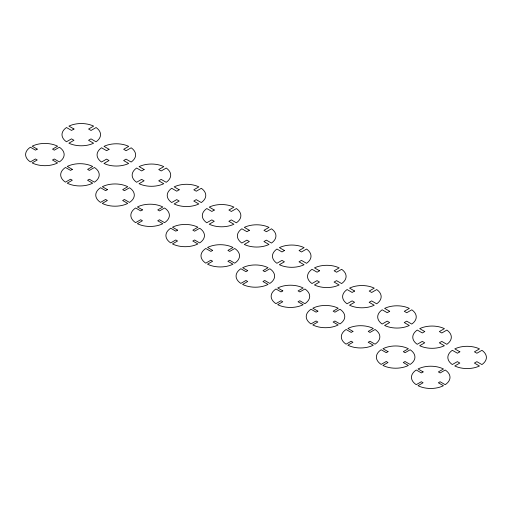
<?xml version="1.0" encoding="UTF-8"?>
<svg xmlns="http://www.w3.org/2000/svg" width="512" height="512" viewBox="0 0 512 512"><rect width="100%" height="100%" fill="white"/><g stroke="black" fill="none" stroke-linecap="round" stroke-linejoin="round"><path stroke-width="0.77" d="M37.254 149.126L35.482 150.144L30.406 147.213A19.277 11.13 0 0 0 30.374 161.894L35.443 158.97L37.216 159.987L32.141 162.918A19.277 11.13 0 0 0 57.568 162.938L52.493 160.013L54.266 158.989L59.347 161.92A19.277 11.13 0 0 0 59.379 147.238L54.304 150.17L52.531 149.146L57.606 146.214A19.277 11.13 0 0 0 32.179 146.195L37.254 149.126M73.984 129.018L71.533 130.432L66.483 127.52A19.277 11.13 0 0 0 66.451 141.779L71.494 138.861L73.952 140.282L68.896 143.194A19.277 11.13 0 0 0 93.594 143.213L88.544 140.301L91.002 138.88L96.051 141.798A19.277 11.13 0 0 0 96.083 127.539L91.034 130.458L88.582 129.037L93.632 126.125A19.277 11.13 0 0 0 68.934 126.106L73.984 129.018M72.333 169.376L70.56 170.4L65.485 167.469A19.277 11.13 0 0 0 65.453 182.15L70.522 179.219L72.294 180.243L67.219 183.174A19.277 11.13 0 0 0 92.646 183.194L87.571 180.262L89.344 179.238L94.419 182.17A19.277 11.13 0 0 0 94.458 167.488L89.382 170.419L87.61 169.395L92.685 166.464A19.277 11.13 0 0 0 67.258 166.445L72.333 169.376M109.062 149.274L106.611 150.688L101.562 147.77A19.277 11.13 0 0 0 101.53 162.029L106.573 159.117L109.03 160.531L103.974 163.45A19.277 11.13 0 0 0 128.672 163.462L123.622 160.55L126.074 159.136L131.13 162.048A19.277 11.13 0 0 0 131.162 147.795L126.112 150.707L123.661 149.293L128.71 146.374A19.277 11.13 0 0 0 104.013 146.355L109.062 149.274M107.411 189.626L105.638 190.65L100.563 187.718A19.277 11.13 0 0 0 100.525 202.4L105.6 199.469L107.373 200.493L102.298 203.424A19.277 11.13 0 0 0 127.725 203.443L122.65 200.512L124.422 199.494L129.498 202.426A19.277 11.13 0 0 0 129.536 187.744L124.461 190.669L122.688 189.651L127.763 186.72A19.277 11.13 0 0 0 102.336 186.701L107.411 189.626M144.141 169.523L141.69 170.938L136.64 168.026A19.277 11.13 0 0 0 136.608 182.278L141.651 179.366L144.109 180.781L139.053 183.699A19.277 11.13 0 0 0 163.75 183.718L158.701 180.806L161.152 179.386L166.208 182.304A19.277 11.13 0 0 0 166.24 168.045L161.19 170.963L158.739 169.542L163.789 166.63A19.277 11.13 0 0 0 139.091 166.611L144.141 169.523M142.49 209.882L140.717 210.906L135.642 207.974A19.277 11.13 0 0 0 135.603 222.656L140.678 219.725L142.451 220.749L137.376 223.68A19.277 11.13 0 0 0 162.803 223.699L157.728 220.768L159.501 219.744L164.576 222.675A19.277 11.13 0 0 0 164.614 207.994L159.539 210.925L157.766 209.901L162.842 206.97A19.277 11.13 0 0 0 137.414 206.95L142.49 209.882M179.219 189.773L176.768 191.194L171.718 188.275A19.277 11.13 0 0 0 171.68 202.534L176.73 199.616L179.181 201.037L174.131 203.949A19.277 11.13 0 0 0 198.829 203.968L193.779 201.056L196.23 199.642L201.286 202.554A19.277 11.13 0 0 0 201.318 188.301L196.269 191.213L193.818 189.798L198.867 186.88A19.277 11.13 0 0 0 174.17 186.861L179.219 189.773M177.568 230.131L175.795 231.155L170.72 228.224A19.277 11.13 0 0 0 170.682 242.906L175.757 239.974L177.53 240.998L172.454 243.93A19.277 11.13 0 0 0 197.882 243.949L192.806 241.018L194.579 239.994L199.654 242.925A19.277 11.13 0 0 0 199.693 228.243L194.618 231.174L192.845 230.15L197.92 227.219A19.277 11.13 0 0 0 172.493 227.2L177.568 230.131M214.298 210.029L211.846 211.443L206.797 208.525A19.277 11.13 0 0 0 206.758 222.784L211.808 219.872L214.259 221.286L209.21 224.205A19.277 11.13 0 0 0 233.907 224.224L228.858 221.306L231.309 219.891L236.365 222.81A19.277 11.13 0 0 0 236.397 208.55L231.347 211.462L228.896 210.048L233.946 207.13A19.277 11.13 0 0 0 209.248 207.11L214.298 210.029M212.646 250.387L210.874 251.405L205.798 248.474A19.277 11.13 0 0 0 205.76 263.155L210.835 260.23L212.608 261.248L207.533 264.179A19.277 11.13 0 0 0 232.96 264.198L227.885 261.274L229.658 260.25L234.733 263.181A19.277 11.13 0 0 0 234.771 248.499L229.696 251.43L227.923 250.406L232.998 247.475A19.277 11.13 0 0 0 207.571 247.456L212.646 250.387M249.376 230.278L246.925 231.699L241.869 228.781A19.277 11.13 0 0 0 241.837 243.04L246.886 240.122L249.338 241.542L244.288 244.454A19.277 11.13 0 0 0 268.986 244.474L263.936 241.562L266.387 240.141L271.443 243.059A19.277 11.13 0 0 0 271.475 228.8L266.426 231.718L263.974 230.298L269.024 227.386A19.277 11.13 0 0 0 244.326 227.366L249.376 230.278M247.725 270.637L245.952 271.661L240.877 268.73A19.277 11.13 0 0 0 240.838 283.411L245.914 280.48L247.686 281.504L242.611 284.435A19.277 11.13 0 0 0 268.038 284.454L262.963 281.523L264.736 280.499L269.811 283.43A19.277 11.13 0 0 0 269.85 268.749L264.774 271.68L263.002 270.656L268.077 267.725A19.277 11.13 0 0 0 242.65 267.706L247.725 270.637M284.454 250.534L282.003 251.949L276.947 249.03A19.277 11.13 0 0 0 276.915 263.29L281.965 260.378L284.416 261.792L279.366 264.71A19.277 11.13 0 0 0 304.064 264.73L299.014 261.811L301.466 260.397L306.522 263.315A19.277 11.13 0 0 0 306.554 249.056L301.504 251.968L299.053 250.554L304.102 247.635A19.277 11.13 0 0 0 279.405 247.616L284.454 250.534M282.803 290.886L281.03 291.91L275.955 288.979A19.277 11.13 0 0 0 275.917 303.661L280.992 300.73L282.765 301.754L277.69 304.685A19.277 11.13 0 0 0 303.117 304.704L298.042 301.773L299.814 300.755L304.89 303.686A19.277 11.13 0 0 0 304.928 289.005L299.853 291.93L298.08 290.912L303.155 287.981A19.277 11.13 0 0 0 277.728 287.962L282.803 290.886M319.533 270.784L317.082 272.198L312.026 269.286A19.277 11.13 0 0 0 311.994 283.539L317.043 280.627L319.494 282.042L314.445 284.96A19.277 11.13 0 0 0 339.142 284.979L334.093 282.067L336.544 280.646L341.6 283.565A19.277 11.13 0 0 0 341.632 269.306L336.582 272.224L334.131 270.803L339.181 267.891A19.277 11.13 0 0 0 314.483 267.872L319.533 270.784M317.882 311.142L316.109 312.166L311.034 309.235A19.277 11.13 0 0 0 310.995 323.917L316.07 320.986L317.843 322.01L312.768 324.941A19.277 11.13 0 0 0 338.195 324.96L333.12 322.029L334.893 321.005L339.968 323.936A19.277 11.13 0 0 0 340 309.254L334.931 312.186L333.158 311.162L338.234 308.23A19.277 11.13 0 0 0 312.806 308.211L317.882 311.142M354.611 291.034L352.16 292.454L347.104 289.536A19.277 11.13 0 0 0 347.072 303.795L352.122 300.877L354.573 302.298L349.523 305.21A19.277 11.13 0 0 0 374.221 305.229L369.171 302.317L371.622 300.902L376.672 303.814A19.277 11.13 0 0 0 376.71 289.562L371.661 292.474L369.21 291.059L374.259 288.141A19.277 11.13 0 0 0 349.562 288.122L354.611 291.034M352.96 331.392L351.187 332.416L346.112 329.485A19.277 11.13 0 0 0 346.074 344.166L351.149 341.235L352.922 342.259L347.846 345.19A19.277 11.13 0 0 0 373.274 345.21L368.198 342.278L369.971 341.254L375.046 344.186A19.277 11.13 0 0 0 375.078 329.504L370.01 332.435L368.237 331.411L373.312 328.48A19.277 11.13 0 0 0 347.885 328.461L352.96 331.392M389.69 311.29L387.238 312.704L382.182 309.792A19.277 11.13 0 0 0 382.15 324.045L387.2 321.133L389.651 322.547L384.602 325.466A19.277 11.13 0 0 0 409.299 325.485L404.25 322.566L406.701 321.152L411.75 324.07A19.277 11.13 0 0 0 411.789 309.811L406.739 312.723L404.288 311.309L409.338 308.39A19.277 11.13 0 0 0 384.64 308.378L389.69 311.29M388.038 351.648L386.266 352.666L381.184 349.734A19.277 11.13 0 0 0 381.152 364.416L386.227 361.491L388 362.509L382.925 365.44A19.277 11.13 0 0 0 408.352 365.459L403.277 362.534L405.05 361.51L410.125 364.442A19.277 11.13 0 0 0 410.157 349.76L405.088 352.691L403.315 351.667L408.39 348.736A19.277 11.13 0 0 0 382.963 348.717L388.038 351.648M424.768 331.539L422.317 332.96L417.261 330.042A19.277 11.13 0 0 0 417.229 344.301L422.278 341.382L424.73 342.803L419.68 345.715A19.277 11.13 0 0 0 444.378 345.734L439.328 342.822L441.779 341.408L446.829 344.32A19.277 11.13 0 0 0 446.867 330.061L441.818 332.979L439.36 331.558L444.416 328.646A19.277 11.13 0 0 0 419.718 328.627L424.768 331.539M423.117 371.898L421.344 372.922L416.262 369.99A19.277 11.13 0 0 0 416.23 384.672L421.306 381.741L423.078 382.765L418.003 385.696A19.277 11.13 0 0 0 443.43 385.715L438.355 382.784L440.128 381.76L445.203 384.691A19.277 11.13 0 0 0 445.235 370.01L440.16 372.941L438.394 371.917L443.469 368.986A19.277 11.13 0 0 0 418.042 368.966L423.117 371.898M459.846 351.795L457.395 353.21L452.339 350.291A19.277 11.13 0 0 0 452.307 364.55L457.357 361.638L459.808 363.053L454.758 365.971A19.277 11.13 0 0 0 479.456 365.99L474.406 363.072L476.858 361.658L481.907 364.576A19.277 11.13 0 0 0 481.939 350.317L476.896 353.229L474.438 351.814L479.494 348.896A19.277 11.13 0 0 0 454.797 348.877L459.846 351.795"/></g></svg>
